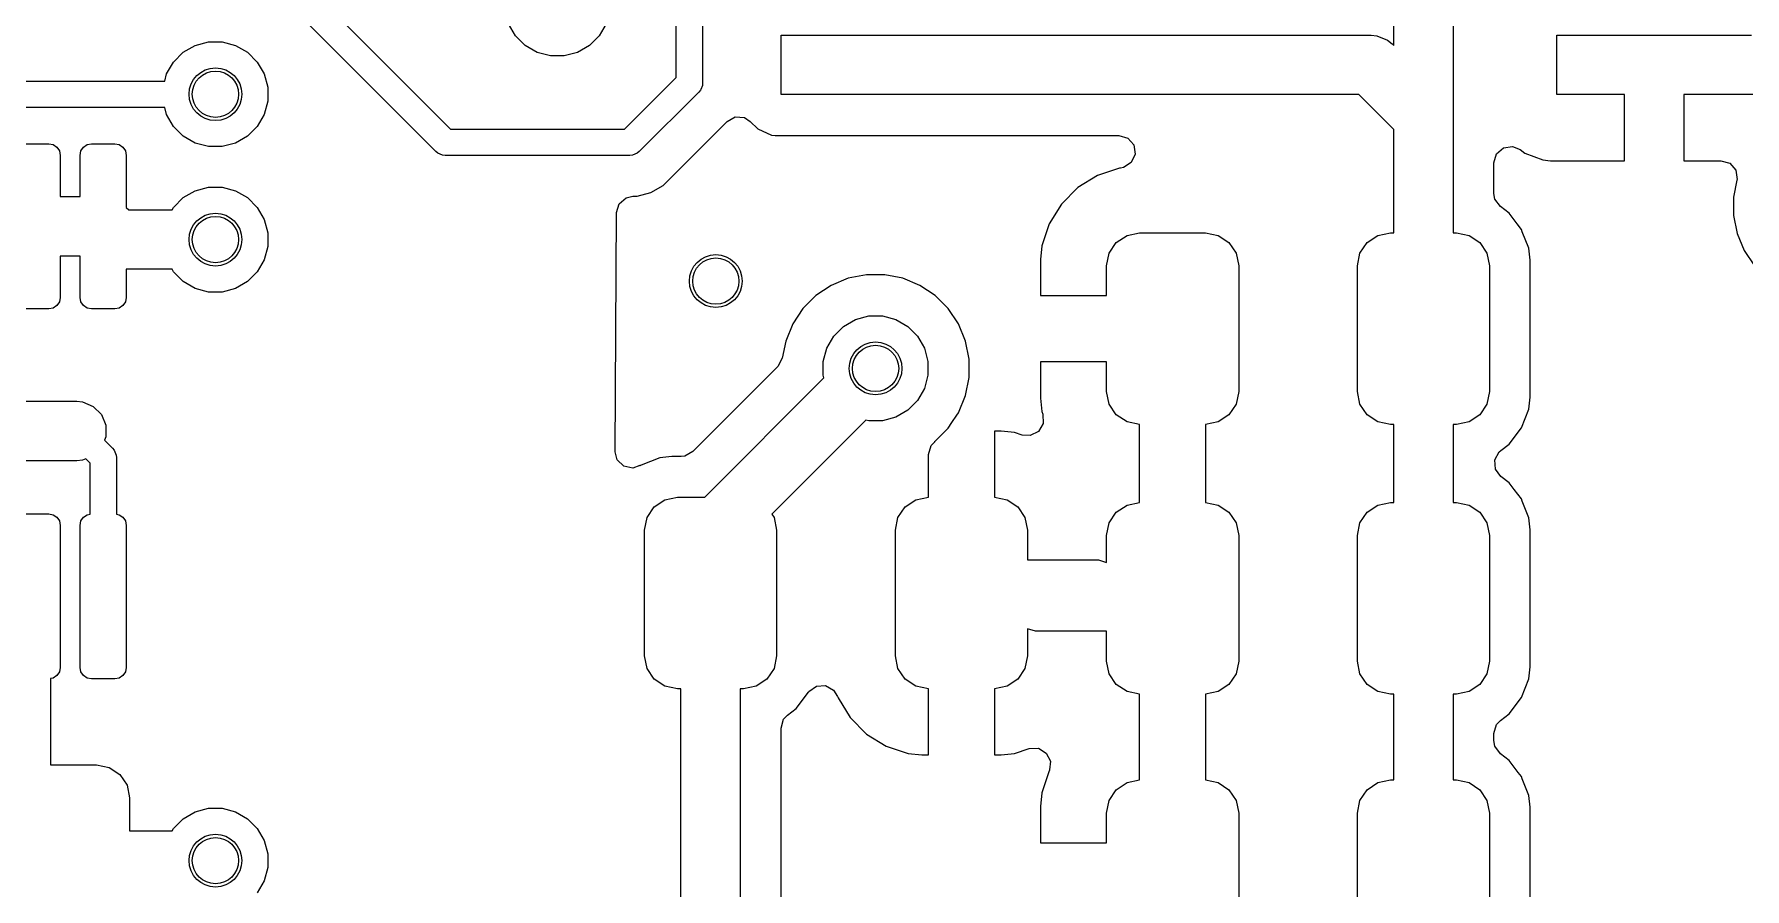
# Model space of a CAD drawing. Header units: inches. Extents: x 0.23 to 2.97, y 0.23 to 1.77.
# Drawn here: x 1.753 to 2.263, y 0.832 to 1.087 of the extents above; entities that cross this region are included whole.
import ezdxf

# ---------------------------------------------------------------- set-up
doc = ezdxf.new("R2010")
doc.units = ezdxf.units.IN
doc.header["$MEASUREMENT"] = 0
doc.layers.add('BLACK', color=250, linetype='CONTINUOUS')

msp = doc.modelspace()

# ---------------------------------------------------------------- linework, layer by layer
at = {"layer": 'BLACK', "linetype": 'CONTINUOUS'}
for p, q in [((2.15849, 1.08317), (2.15849, 1.23725)), ((2.1762, 1.19607), (2.1762, 1.06179)), ((1.94449, 1.07368), (1.94449, 1.10388)), ((1.95236, 1.10225), (1.95236, 1.07205)), ((1.83646, 1.09903), (1.87722, 1.05827)), ((1.87281, 1.05155), (1.83204, 1.09231)), ((1.89656, 1.08608), (1.89451, 1.08964)), ((1.9236, 1.08964), (1.92155, 1.08608)), ((1.7975, 1.08115), (1.80106, 1.0832)), ((1.80106, 1.0832), (1.80503, 1.08426)), ((1.80503, 1.08426), (1.80914, 1.08426)), ((1.80914, 1.08426), (1.81311, 1.0832)), ((1.81311, 1.0832), (1.81667, 1.08115)), ((1.89947, 1.08318), (1.89656, 1.08608)), ((1.90303, 1.08112), (1.89947, 1.08318)), ((1.91864, 1.08318), (1.91508, 1.08112)), ((1.92155, 1.08608), (1.91864, 1.08318)), ((1.97579, 1.06853), (1.97579, 1.08625)), ((1.97579, 1.08625), (2.03386, 1.08625)), ((2.03386, 1.08625), (2.15174, 1.08625)), ((2.15174, 1.08625), (2.15347, 1.08608)), ((2.15347, 1.08608), (2.15347, 1.08608)), ((2.15347, 1.08608), (2.15666, 1.08475)), ((2.15666, 1.08475), (2.15801, 1.08365)), ((2.15801, 1.08365), (2.15849, 1.08317)), ((2.20713, 1.06853), (2.20713, 1.08625)), ((2.20713, 1.08625), (2.2652, 1.08625)), ((1.79254, 1.07468), (1.79459, 1.07824)), ((1.79459, 1.07824), (1.7975, 1.08115)), ((1.81667, 1.08115), (1.81958, 1.07824)), ((1.81958, 1.07824), (1.82164, 1.07468)), ((1.907, 1.08006), (1.90303, 1.08112)), ((1.91111, 1.08006), (1.907, 1.08006)), ((1.91508, 1.08112), (1.91111, 1.08006)), ((1.74697, 1.07259), (1.79198, 1.07259)), ((1.79198, 1.07259), (1.79254, 1.07468)), ((1.82164, 1.07468), (1.8227, 1.07071)), ((1.92908, 1.05827), (1.94449, 1.07368)), ((1.95229, 1.07128), (1.9518, 1.07011)), ((1.95236, 1.07205), (1.95229, 1.07128)), ((1.8227, 1.0666), (1.82164, 1.06263)), ((1.8227, 1.07071), (1.8227, 1.0666)), ((1.95121, 1.06926), (1.93349, 1.05155)), ((1.9517, 1.06986), (1.95121, 1.06926)), ((1.9518, 1.07011), (1.9517, 1.06986)), ((2.00482, 1.06853), (1.97579, 1.06853)), ((2.14807, 1.06853), (2.00482, 1.06853)), ((2.15849, 1.05812), (2.14807, 1.06853)), ((2.2273, 1.06853), (2.20713, 1.06853)), ((2.2273, 1.04884), (2.2273, 1.06853)), ((2.28488, 1.06853), (2.24502, 1.06853)), ((2.24502, 1.06853), (2.24502, 1.04884)), ((1.79198, 1.06471), (1.74861, 1.06471)), ((1.79254, 1.06263), (1.79198, 1.06471)), ((1.79459, 1.05906), (1.79254, 1.06263)), ((1.82164, 1.06263), (1.81958, 1.05906)), ((1.95968, 1.06056), (1.96209, 1.06188)), ((1.96209, 1.06188), (1.96484, 1.06168)), ((1.96484, 1.06168), (1.96658, 1.06056)), ((2.1762, 1.06179), (2.1762, 1.02734)), ((1.7975, 1.05616), (1.79459, 1.05906)), ((1.80106, 1.0541), (1.7975, 1.05616)), ((1.81667, 1.05616), (1.81311, 1.0541)), ((1.81958, 1.05906), (1.81667, 1.05616)), ((1.87722, 1.05827), (1.92908, 1.05827)), ((1.94058, 1.04146), (1.95968, 1.06056)), ((1.96658, 1.06056), (1.96881, 1.05834)), ((1.96881, 1.05834), (1.97296, 1.0565)), ((1.97296, 1.0565), (1.97296, 1.0565)), ((1.97296, 1.0565), (1.97296, 1.0565)), ((1.97296, 1.0565), (1.97398, 1.05638)), ((1.97398, 1.05638), (2.00206, 1.05638)), ((2.00206, 1.05638), (2.07653, 1.05638)), ((2.07653, 1.05638), (2.07917, 1.05561)), ((2.15849, 1.02734), (2.15849, 1.05812)), ((1.75049, 1.05389), (1.75738, 1.05389)), ((1.75738, 1.05389), (1.7587, 1.05363)), ((1.7587, 1.05363), (1.75982, 1.05288)), ((1.75982, 1.05288), (1.76056, 1.05176)), ((1.76056, 1.05176), (1.76083, 1.05044)), ((1.76673, 1.05044), (1.76699, 1.05176)), ((1.76699, 1.05176), (1.76774, 1.05288)), ((1.76774, 1.05288), (1.76886, 1.05363)), ((1.76886, 1.05363), (1.77018, 1.05389)), ((1.77018, 1.05389), (1.77707, 1.05389)), ((1.77707, 1.05389), (1.77839, 1.05363)), ((1.77839, 1.05363), (1.7795, 1.05288)), ((1.7795, 1.05288), (1.78025, 1.05176)), ((1.78025, 1.05176), (1.78051, 1.05044)), ((1.80503, 1.05304), (1.80106, 1.0541)), ((1.80914, 1.05304), (1.80503, 1.05304)), ((1.81311, 1.0541), (1.80914, 1.05304)), ((1.8734, 1.05106), (1.87281, 1.05155)), ((1.87482, 1.05047), (1.8734, 1.05106)), ((1.9329, 1.05106), (1.93148, 1.05047)), ((1.93349, 1.05155), (1.9329, 1.05106)), ((2.07917, 1.05561), (2.08097, 1.05353)), ((2.08097, 1.05353), (2.08136, 1.05081)), ((2.18835, 1.04825), (2.18912, 1.05088)), ((2.18912, 1.05088), (2.1912, 1.05269)), ((2.1912, 1.05269), (2.19392, 1.05308)), ((2.19392, 1.05308), (2.19616, 1.05215)), ((2.19616, 1.05215), (2.1976, 1.05107)), ((2.1976, 1.05107), (2.1976, 1.05107)), ((2.1976, 1.05107), (2.2029, 1.0491)), ((1.76083, 1.05044), (1.76083, 1.03814)), ((1.76673, 1.03814), (1.76673, 1.05044)), ((1.78051, 1.05044), (1.78051, 1.03492)), ((1.87559, 1.05039), (1.87482, 1.05047)), ((1.93071, 1.05039), (1.87559, 1.05039)), ((1.93148, 1.05047), (1.93071, 1.05039)), ((2.07669, 1.04661), (2.07013, 1.04444)), ((2.07703, 1.04665), (2.07669, 1.04661)), ((2.07791, 1.04682), (2.07703, 1.04665)), ((2.08022, 1.04831), (2.07791, 1.04682)), ((2.08136, 1.05081), (2.08022, 1.04831)), ((2.18835, 1.03905), (2.18835, 1.04825)), ((2.2029, 1.0491), (2.2029, 1.0491)), ((2.2029, 1.0491), (2.20524, 1.04884)), ((2.20524, 1.04884), (2.20524, 1.04884)), ((2.20524, 1.04884), (2.2273, 1.04884)), ((2.24502, 1.04884), (2.25605, 1.04884)), ((2.25605, 1.04884), (2.25868, 1.04807)), ((2.25868, 1.04807), (2.26049, 1.04599)), ((2.26049, 1.04599), (2.26088, 1.04327)), ((1.80106, 1.03989), (1.80503, 1.04096)), ((1.80503, 1.04096), (1.80914, 1.04096)), ((1.80914, 1.04096), (1.81311, 1.03989)), ((1.93692, 1.03934), (1.94058, 1.04146)), ((2.06426, 1.04082), (2.05938, 1.03594)), ((2.07013, 1.04444), (2.06426, 1.04082)), ((2.07013, 1.04444), (2.07013, 1.04444)), ((2.26083, 1.04301), (2.25984, 1.03801)), ((2.26088, 1.04327), (2.26083, 1.04301)), ((1.76083, 1.03814), (1.76673, 1.03814)), ((1.79459, 1.03493), (1.7975, 1.03784)), ((1.7975, 1.03784), (1.80106, 1.03989)), ((1.81311, 1.03989), (1.81667, 1.03784)), ((1.81667, 1.03784), (1.81958, 1.03493)), ((1.92665, 1.03339), (1.92744, 1.03602)), ((1.92744, 1.03602), (1.92953, 1.03782)), ((1.92953, 1.03782), (1.93154, 1.03825)), ((1.93154, 1.03825), (1.93283, 1.03825)), ((1.93283, 1.03825), (1.93692, 1.03934)), ((1.93283, 1.03825), (1.93283, 1.03825)), ((2.05938, 1.03594), (2.05575, 1.03006)), ((2.18865, 1.03738), (2.18835, 1.03905)), ((2.19028, 1.03516), (2.18865, 1.03738)), ((2.25984, 1.03801), (2.25984, 1.03251)), ((1.78051, 1.03492), (1.78123, 1.0342)), ((1.78123, 1.0342), (1.79417, 1.0342)), ((1.79417, 1.0342), (1.79459, 1.03493)), ((1.81958, 1.03493), (1.82164, 1.03137)), ((1.82164, 1.03137), (1.8227, 1.0274)), ((1.92633, 0.96212), (1.92665, 1.03339)), ((2.19288, 1.03319), (2.19028, 1.03516)), ((2.19525, 1.03006), (2.19288, 1.03319)), ((2.19288, 1.03319), (2.19288, 1.03319)), ((2.19288, 1.03319), (2.19288, 1.03319)), ((2.25984, 1.03251), (2.26091, 1.02713)), ((1.8227, 1.0274), (1.8227, 1.02329)), ((2.05575, 1.03006), (2.05358, 1.02351)), ((2.05575, 1.03006), (2.05575, 1.03006)), ((2.07574, 1.02446), (2.07893, 1.02659)), ((2.07893, 1.02659), (2.0827, 1.02734)), ((2.0827, 1.02734), (2.10238, 1.02734)), ((2.10238, 1.02734), (2.10615, 1.02659)), ((2.10615, 1.02659), (2.10934, 1.02446)), ((2.15054, 1.02446), (2.15373, 1.02659)), ((2.15373, 1.02659), (2.1575, 1.02734)), ((2.1575, 1.02734), (2.15849, 1.02734)), ((2.1762, 1.02734), (2.17719, 1.02734)), ((2.17719, 1.02734), (2.18095, 1.02659)), ((2.18095, 1.02659), (2.18415, 1.02446)), ((2.19653, 1.02837), (2.19525, 1.03006)), ((2.1968, 1.0277), (2.19653, 1.02837)), ((2.19653, 1.02837), (2.19653, 1.02837)), ((2.19875, 1.02275), (2.1968, 1.0277)), ((2.26091, 1.02713), (2.26091, 1.02713)), ((2.26091, 1.02713), (2.26301, 1.02205)), ((1.76673, 1.02042), (1.76083, 1.02042)), ((1.76083, 1.02042), (1.76083, 1.00812)), ((1.76673, 1.00812), (1.76673, 1.02042)), ((1.8227, 1.02329), (1.82164, 1.01932)), ((2.05358, 1.02351), (2.05317, 1.01946)), ((2.05358, 1.02351), (2.05358, 1.02351)), ((2.07286, 1.0175), (2.0736, 1.02126)), ((2.0736, 1.02126), (2.07574, 1.02446)), ((2.10934, 1.02446), (2.11148, 1.02126)), ((2.11148, 1.02126), (2.11223, 1.0175)), ((2.14766, 1.0175), (2.14841, 1.02126)), ((2.14841, 1.02126), (2.15054, 1.02446)), ((2.18415, 1.02446), (2.18628, 1.02126)), ((2.18628, 1.02126), (2.18703, 1.0175)), ((2.19917, 1.01922), (2.19875, 1.02275)), ((2.26301, 1.02205), (2.26301, 1.02205)), ((2.26301, 1.02205), (2.26607, 1.01748)), ((1.79417, 1.01649), (1.78051, 1.01649)), ((1.78051, 1.01649), (1.78051, 1.00812)), ((1.79459, 1.01576), (1.79417, 1.01649)), ((1.7975, 1.01285), (1.79459, 1.01576)), ((1.81958, 1.01576), (1.81667, 1.01285)), ((1.82164, 1.01932), (1.81958, 1.01576)), ((2.05317, 1.01946), (2.05317, 1.00864)), ((2.07286, 1.00864), (2.07286, 1.0175)), ((2.11223, 1.0175), (2.11223, 0.98009)), ((2.14766, 0.98009), (2.14766, 1.0175)), ((2.18703, 1.0175), (2.18703, 0.98009)), ((2.19917, 0.97837), (2.19917, 1.01922)), ((1.80106, 1.0108), (1.7975, 1.01285)), ((1.80503, 1.00973), (1.80106, 1.0108)), ((1.81311, 1.0108), (1.80914, 1.00973)), ((1.81667, 1.01285), (1.81311, 1.0108)), ((1.99075, 1.0117), (1.98618, 1.00865)), ((1.99582, 1.01381), (1.99075, 1.0117)), ((1.99075, 1.0117), (1.99075, 1.0117)), ((2.00121, 1.01488), (1.99582, 1.01381)), ((1.99582, 1.01381), (1.99582, 1.01381)), ((2.00671, 1.01488), (2.00121, 1.01488)), ((2.00121, 1.01488), (2.00121, 1.01488)), ((2.01209, 1.01381), (2.00671, 1.01488)), ((2.00671, 1.01488), (2.00671, 1.01488)), ((2.01717, 1.0117), (2.01209, 1.01381)), ((2.01209, 1.01381), (2.01209, 1.01381)), ((2.02174, 1.00865), (2.01717, 1.0117)), ((2.01717, 1.0117), (2.01717, 1.0117)), ((1.7587, 1.00494), (1.75738, 1.00468)), ((1.75982, 1.00568), (1.7587, 1.00494)), ((1.76056, 1.0068), (1.75982, 1.00568)), ((1.76083, 1.00812), (1.76056, 1.0068)), ((1.76699, 1.0068), (1.76673, 1.00812)), ((1.76774, 1.00568), (1.76699, 1.0068)), ((1.76886, 1.00494), (1.76774, 1.00568)), ((1.77018, 1.00468), (1.76886, 1.00494)), ((1.77839, 1.00494), (1.77707, 1.00468)), ((1.7795, 1.00568), (1.77839, 1.00494)), ((1.78025, 1.0068), (1.7795, 1.00568)), ((1.78051, 1.00812), (1.78025, 1.0068)), ((1.80914, 1.00973), (1.80503, 1.00973)), ((1.98618, 1.00865), (1.98229, 1.00477)), ((1.98618, 1.00865), (1.98618, 1.00865)), ((2.02562, 1.00477), (2.02174, 1.00865)), ((2.02174, 1.00865), (2.02174, 1.00865)), ((2.05317, 1.00864), (2.07286, 1.00864)), ((1.75738, 1.00468), (1.75049, 1.00468)), ((1.77707, 1.00468), (1.77018, 1.00468)), ((1.97924, 1.0002), (1.97714, 0.99512)), ((1.98229, 1.00477), (1.97924, 1.0002)), ((1.97924, 1.0002), (1.97924, 1.0002)), ((1.98229, 1.00477), (1.98229, 1.00477)), ((1.99437, 0.99948), (1.99793, 1.00153)), ((1.99793, 1.00153), (2.0019, 1.0026)), ((2.0019, 1.0026), (2.00601, 1.0026)), ((2.00601, 1.0026), (2.00998, 1.00153)), ((2.00998, 1.00153), (2.01354, 0.99948)), ((2.02868, 1.0002), (2.02562, 1.00477)), ((2.02562, 1.00477), (2.02562, 1.00477)), ((2.03078, 0.99512), (2.02868, 1.0002)), ((2.02868, 1.0002), (2.02868, 1.0002)), ((2.02868, 1.0002), (2.02868, 1.0002)), ((1.97714, 0.99512), (1.97612, 0.99001)), ((1.97714, 0.99512), (1.97714, 0.99512)), ((1.98941, 0.99301), (1.99146, 0.99657)), ((1.99146, 0.99657), (1.99437, 0.99948)), ((2.01354, 0.99948), (2.01645, 0.99657)), ((2.01645, 0.99657), (2.01851, 0.99301)), ((2.03185, 0.98973), (2.03078, 0.99512)), ((1.97612, 0.99001), (1.97485, 0.98758)), ((1.98834, 0.98904), (1.98941, 0.99301)), ((2.01851, 0.99301), (2.01957, 0.98904)), ((2.03185, 0.98424), (2.03185, 0.98973)), ((1.97478, 0.98752), (1.94944, 0.96217)), ((1.97485, 0.98758), (1.97478, 0.98752)), ((1.98834, 0.98493), (1.98834, 0.98904)), ((1.98856, 0.98412), (1.98834, 0.98493)), ((2.01957, 0.98493), (2.01851, 0.98096)), ((2.01957, 0.98904), (2.01957, 0.98493)), ((2.07286, 0.98895), (2.05317, 0.98895)), ((2.05317, 0.98895), (2.05317, 0.97813)), ((2.07286, 0.98009), (2.07286, 0.98895)), ((1.95304, 0.9486), (1.98856, 0.98412)), ((2.01851, 0.98096), (2.01645, 0.9774)), ((2.03078, 0.97885), (2.03185, 0.98424)), ((2.0736, 0.97633), (2.07286, 0.98009)), ((2.11223, 0.98009), (2.11148, 0.97633)), ((2.14841, 0.97633), (2.14766, 0.98009)), ((2.18703, 0.98009), (2.18628, 0.97633)), ((1.72593, 0.97716), (1.76571, 0.97716)), ((1.76571, 0.97716), (1.76744, 0.97699)), ((1.76744, 0.97699), (1.77063, 0.97566)), ((1.77063, 0.97566), (1.77307, 0.97322)), ((2.01354, 0.97449), (2.00998, 0.97244)), ((2.01645, 0.9774), (2.01354, 0.97449)), ((2.02868, 0.97377), (2.03078, 0.97885)), ((2.05317, 0.97813), (2.05358, 0.97408)), ((2.07574, 0.97314), (2.0736, 0.97633)), ((2.11148, 0.97633), (2.10934, 0.97314)), ((2.15054, 0.97314), (2.14841, 0.97633)), ((2.18628, 0.97633), (2.18415, 0.97314)), ((2.19653, 0.96922), (2.19875, 0.97484)), ((2.19875, 0.97484), (2.19917, 0.97837)), ((1.77307, 0.97322), (1.7744, 0.97003)), ((1.7744, 0.97003), (1.7744, 0.96657)), ((2.00109, 0.97159), (1.97302, 0.94352)), ((2.0019, 0.97137), (2.00109, 0.97159)), ((2.00601, 0.97137), (2.0019, 0.97137)), ((2.00998, 0.97244), (2.00601, 0.97137)), ((2.02562, 0.9692), (2.02671, 0.97083)), ((2.02671, 0.97083), (2.02817, 0.97302)), ((2.02817, 0.97302), (2.02868, 0.97377)), ((2.02868, 0.97377), (2.02868, 0.97377)), ((2.05394, 0.97054), (2.05254, 0.96817)), ((2.05358, 0.97408), (2.05385, 0.97329)), ((2.05385, 0.97329), (2.05394, 0.97054)), ((2.07893, 0.971), (2.07574, 0.97314)), ((2.0827, 0.97025), (2.07893, 0.971)), ((2.0827, 0.94702), (2.0827, 0.97025)), ((2.10615, 0.971), (2.10238, 0.97025)), ((2.10238, 0.97025), (2.10238, 0.94702)), ((2.10934, 0.97314), (2.10615, 0.971)), ((2.15373, 0.971), (2.15054, 0.97314)), ((2.1575, 0.97025), (2.15373, 0.971)), ((2.15849, 0.97025), (2.1575, 0.97025)), ((2.15849, 0.94702), (2.15849, 0.97025)), ((2.17719, 0.97025), (2.1762, 0.97025)), ((2.1762, 0.97025), (2.1762, 0.94702)), ((2.18095, 0.971), (2.17719, 0.97025)), ((2.18415, 0.97314), (2.18095, 0.971)), ((2.19288, 0.9644), (2.19653, 0.96922)), ((1.7744, 0.96657), (1.77399, 0.96558)), ((1.77399, 0.96558), (1.77641, 0.96317)), ((2.02048, 0.96399), (2.02159, 0.96512)), ((2.02155, 0.96517), (2.02174, 0.96532)), ((2.02159, 0.96512), (2.02155, 0.96517)), ((2.02174, 0.96532), (2.0247, 0.96828)), ((2.02174, 0.96532), (2.02174, 0.96532)), ((2.0247, 0.96828), (2.02562, 0.9692)), ((2.04136, 0.96828), (2.03939, 0.96828)), ((2.03939, 0.96828), (2.03939, 0.9486)), ((2.0454, 0.96787), (2.04136, 0.96828)), ((2.04768, 0.96712), (2.0454, 0.96787)), ((2.0454, 0.96787), (2.0454, 0.96787)), ((2.05007, 0.96695), (2.04768, 0.96712)), ((2.05254, 0.96817), (2.05007, 0.96695)), ((2.19041, 0.96253), (2.19288, 0.9644)), ((1.76571, 0.95944), (1.72226, 0.95944)), ((1.76744, 0.95961), (1.76571, 0.95944)), ((1.76842, 0.96002), (1.76744, 0.95961)), ((1.76969, 0.95875), (1.76842, 0.96002)), ((1.77641, 0.96317), (1.7769, 0.96257)), ((1.7769, 0.96257), (1.77748, 0.96115)), ((1.77748, 0.96115), (1.77756, 0.96038)), ((1.77756, 0.96038), (1.77756, 0.94355)), ((1.92694, 0.95973), (1.92633, 0.96212)), ((1.9289, 0.9578), (1.92694, 0.95973)), ((1.93965, 0.96032), (1.93403, 0.9581)), ((1.94318, 0.96074), (1.93965, 0.96032)), ((1.93965, 0.96032), (1.93965, 0.96032)), ((1.94599, 0.96074), (1.94318, 0.96074)), ((1.94703, 0.96086), (1.94599, 0.96074)), ((1.94944, 0.96217), (1.94703, 0.96086)), ((2.01971, 0.96135), (2.02048, 0.96399)), ((2.01971, 0.9486), (2.01971, 0.96135)), ((2.1886, 0.95971), (2.18993, 0.96211)), ((2.18878, 0.95696), (2.1886, 0.95971)), ((2.18993, 0.96211), (2.19041, 0.96253)), ((1.76969, 0.94355), (1.76969, 0.95875)), ((1.93159, 0.95723), (1.9289, 0.9578)), ((1.93369, 0.95802), (1.93159, 0.95723)), ((1.93373, 0.95794), (1.93369, 0.95802)), ((1.93403, 0.9581), (1.93373, 0.95794)), ((2.19041, 0.95475), (2.18878, 0.95696)), ((2.19288, 0.95288), (2.19041, 0.95475)), ((2.19436, 0.95093), (2.19288, 0.95288)), ((2.19288, 0.95288), (2.19288, 0.95288)), ((2.19288, 0.95288), (2.19288, 0.95288)), ((2.19653, 0.94806), (2.19436, 0.95093)), ((1.93581, 0.94252), (1.93794, 0.94572)), ((1.93794, 0.94572), (1.94114, 0.94785)), ((1.94114, 0.94785), (1.9449, 0.9486)), ((1.9449, 0.9486), (1.95304, 0.9486)), ((2.01061, 0.94252), (2.01275, 0.94572)), ((2.01275, 0.94572), (2.01594, 0.94785)), ((2.01594, 0.94785), (2.01971, 0.9486)), ((2.03939, 0.9486), (2.04316, 0.94785)), ((2.04316, 0.94785), (2.04635, 0.94572)), ((2.04635, 0.94572), (2.04848, 0.94252)), ((2.0736, 0.94095), (2.07574, 0.94414)), ((2.07574, 0.94414), (2.07893, 0.94627)), ((2.07893, 0.94627), (2.0827, 0.94702)), ((2.10238, 0.94702), (2.10615, 0.94627)), ((2.10615, 0.94627), (2.10934, 0.94414)), ((2.10934, 0.94414), (2.11148, 0.94095)), ((2.14841, 0.94095), (2.15054, 0.94414)), ((2.15054, 0.94414), (2.15373, 0.94627)), ((2.15373, 0.94627), (2.1575, 0.94702)), ((2.1575, 0.94702), (2.15849, 0.94702)), ((2.1762, 0.94702), (2.17719, 0.94702)), ((2.17719, 0.94702), (2.18095, 0.94627)), ((2.18095, 0.94627), (2.18415, 0.94414)), ((2.18415, 0.94414), (2.18628, 0.94095)), ((2.1968, 0.94738), (2.19653, 0.94806)), ((2.19653, 0.94806), (2.19653, 0.94806)), ((2.19875, 0.94244), (2.1968, 0.94738)), ((1.75049, 0.94365), (1.75738, 0.94365)), ((1.75738, 0.94365), (1.7587, 0.94339)), ((1.7587, 0.94339), (1.75982, 0.94264)), ((1.75982, 0.94264), (1.76056, 0.94152)), ((1.76056, 0.94152), (1.76083, 0.94021)), ((1.76083, 0.94021), (1.76083, 0.89788)), ((1.76673, 0.94021), (1.76699, 0.94152)), ((1.76673, 0.89788), (1.76673, 0.94021)), ((1.76699, 0.94152), (1.76774, 0.94264)), ((1.76774, 0.94264), (1.76886, 0.94339)), ((1.76886, 0.94339), (1.76969, 0.94355)), ((1.77756, 0.94355), (1.77839, 0.94339)), ((1.77839, 0.94339), (1.7795, 0.94264)), ((1.7795, 0.94264), (1.78025, 0.94152)), ((1.78025, 0.94152), (1.78051, 0.94021)), ((1.78051, 0.94021), (1.78051, 0.89788)), ((1.93506, 0.93876), (1.93581, 0.94252)), ((1.93506, 0.90135), (1.93506, 0.93876)), ((1.97302, 0.94352), (1.97368, 0.94252)), ((1.97368, 0.94252), (1.97443, 0.93876)), ((1.97443, 0.93876), (1.97443, 0.90135)), ((2.00986, 0.93876), (2.01061, 0.94252)), ((2.00986, 0.90135), (2.00986, 0.93876)), ((2.04848, 0.94252), (2.04923, 0.93876)), ((2.04923, 0.93876), (2.04923, 0.9299)), ((2.07286, 0.93718), (2.0736, 0.94095)), ((2.11148, 0.94095), (2.11223, 0.93718)), ((2.14766, 0.93718), (2.14841, 0.94095)), ((2.18628, 0.94095), (2.18703, 0.93718)), ((2.19917, 0.9389), (2.19875, 0.94244)), ((2.19917, 0.90087), (2.19917, 0.9389)), ((2.07286, 0.92919), (2.07286, 0.93718)), ((2.11223, 0.93718), (2.11223, 0.89978)), ((2.14766, 0.89978), (2.14766, 0.93718)), ((2.18703, 0.93718), (2.18703, 0.89978)), ((2.04923, 0.9299), (2.07044, 0.9299)), ((2.07044, 0.9299), (2.07286, 0.92919)), ((2.05165, 0.90864), (2.04923, 0.90935)), ((2.04923, 0.90935), (2.04923, 0.90135)), ((2.07286, 0.90864), (2.05165, 0.90864)), ((2.07286, 0.89978), (2.07286, 0.90864)), ((1.76083, 0.89788), (1.76056, 0.89657)), ((1.76699, 0.89657), (1.76673, 0.89788)), ((1.78051, 0.89788), (1.78025, 0.89657)), ((1.93581, 0.89759), (1.93506, 0.90135)), ((1.97443, 0.90135), (1.97368, 0.89759)), ((2.01061, 0.89759), (2.00986, 0.90135)), ((2.04923, 0.90135), (2.04848, 0.89759)), ((2.0736, 0.89601), (2.07286, 0.89978)), ((2.11223, 0.89978), (2.11148, 0.89601)), ((2.14841, 0.89601), (2.14766, 0.89978)), ((2.18703, 0.89978), (2.18628, 0.89601)), ((2.19875, 0.89452), (2.19917, 0.89806)), ((2.19917, 0.89806), (2.19917, 0.90087)), ((1.7587, 0.8947), (1.75787, 0.89454)), ((1.75787, 0.89454), (1.75787, 0.86885)), ((1.75982, 0.89545), (1.7587, 0.8947)), ((1.76056, 0.89657), (1.75982, 0.89545)), ((1.76774, 0.89545), (1.76699, 0.89657)), ((1.76886, 0.8947), (1.76774, 0.89545)), ((1.77018, 0.89444), (1.76886, 0.8947)), ((1.77707, 0.89444), (1.77018, 0.89444)), ((1.77839, 0.8947), (1.77707, 0.89444)), ((1.7795, 0.89545), (1.77839, 0.8947)), ((1.78025, 0.89657), (1.7795, 0.89545)), ((1.93794, 0.89439), (1.93581, 0.89759)), ((1.94114, 0.89226), (1.93794, 0.89439)), ((1.97155, 0.89439), (1.96835, 0.89226)), ((1.97368, 0.89759), (1.97155, 0.89439)), ((2.01275, 0.89439), (2.01061, 0.89759)), ((2.01594, 0.89226), (2.01275, 0.89439)), ((2.04635, 0.89439), (2.04316, 0.89226)), ((2.04848, 0.89759), (2.04635, 0.89439)), ((2.07574, 0.89282), (2.0736, 0.89601)), ((2.07893, 0.89069), (2.07574, 0.89282)), ((2.10934, 0.89282), (2.10615, 0.89069)), ((2.11148, 0.89601), (2.10934, 0.89282)), ((2.15054, 0.89282), (2.14841, 0.89601)), ((2.15373, 0.89069), (2.15054, 0.89282)), ((2.18415, 0.89282), (2.18095, 0.89069)), ((2.18628, 0.89601), (2.18415, 0.89282)), ((2.19653, 0.8889), (2.19875, 0.89452)), ((1.9449, 0.89151), (1.94114, 0.89226)), ((1.94589, 0.89151), (1.9449, 0.89151)), ((1.94589, 0.75187), (1.94589, 0.89151)), ((1.96459, 0.89151), (1.9636, 0.89151)), ((1.9636, 0.89151), (1.9636, 0.75187)), ((1.96835, 0.89226), (1.96459, 0.89151)), ((1.98028, 0.88566), (1.98393, 0.89048)), ((1.98393, 0.89048), (1.98408, 0.89067)), ((1.98393, 0.89048), (1.98393, 0.89048)), ((1.98408, 0.89067), (1.9863, 0.89231)), ((1.9863, 0.89231), (1.98904, 0.89249)), ((1.98904, 0.89249), (1.99145, 0.89115)), ((1.99145, 0.89115), (1.99261, 0.88926)), ((1.99261, 0.88926), (1.99276, 0.88879)), ((1.99276, 0.88879), (1.99276, 0.88879)), ((1.99276, 0.88879), (1.99639, 0.88292)), ((2.01971, 0.89151), (2.01594, 0.89226)), ((2.01971, 0.87183), (2.01971, 0.89151)), ((2.04316, 0.89226), (2.03939, 0.89151)), ((2.03939, 0.89151), (2.03939, 0.87183)), ((2.0827, 0.88994), (2.07893, 0.89069)), ((2.0827, 0.86435), (2.0827, 0.88994)), ((2.10615, 0.89069), (2.10238, 0.88994)), ((2.10238, 0.88994), (2.10238, 0.86435)), ((2.1575, 0.88994), (2.15373, 0.89069)), ((2.15849, 0.88994), (2.1575, 0.88994)), ((2.15849, 0.86435), (2.15849, 0.88994)), ((2.17719, 0.88994), (2.1762, 0.88994)), ((2.1762, 0.88994), (2.1762, 0.86435)), ((2.18095, 0.89069), (2.17719, 0.88994)), ((2.19288, 0.88409), (2.19653, 0.8889)), ((1.97652, 0.88244), (1.97768, 0.88369)), ((1.97768, 0.88369), (1.98028, 0.88566)), ((1.99639, 0.88292), (2.00127, 0.87804)), ((2.19028, 0.88211), (2.19288, 0.88409)), ((1.97575, 0.8798), (1.97652, 0.88244)), ((1.97575, 0.76847), (1.97575, 0.8798)), ((2.00127, 0.87804), (2.00714, 0.87441)), ((2.18835, 0.87822), (2.18912, 0.88086)), ((2.18835, 0.87606), (2.18835, 0.87822)), ((2.18912, 0.88086), (2.19028, 0.88211)), ((2.00714, 0.87441), (2.00714, 0.87441)), ((2.00714, 0.87441), (2.01369, 0.87224)), ((2.0454, 0.87224), (2.04976, 0.87368)), ((2.04976, 0.87368), (2.05251, 0.87378)), ((2.05251, 0.87378), (2.05487, 0.87237)), ((2.05487, 0.87237), (2.0561, 0.86991)), ((2.18865, 0.87438), (2.18835, 0.87606)), ((2.19028, 0.87217), (2.18865, 0.87438)), ((1.75787, 0.86885), (1.77165, 0.86885)), ((1.77165, 0.86885), (1.77542, 0.8681)), ((1.77542, 0.8681), (1.77861, 0.86597)), ((2.01369, 0.87224), (2.01369, 0.87224)), ((2.01369, 0.87224), (2.01774, 0.87183)), ((2.01774, 0.87183), (2.01971, 0.87183)), ((2.01971, 0.87183), (2.01971, 0.87183)), ((2.03939, 0.87183), (2.04136, 0.87183)), ((2.04136, 0.87183), (2.0454, 0.87224)), ((2.04136, 0.87183), (2.04136, 0.87183)), ((2.05584, 0.86734), (2.0558, 0.86722)), ((2.0558, 0.86722), (2.0558, 0.86717)), ((2.0561, 0.86991), (2.05582, 0.86735)), ((2.05582, 0.86735), (2.05584, 0.86734)), ((2.19288, 0.8702), (2.19028, 0.87217)), ((2.19561, 0.8666), (2.19288, 0.8702)), ((2.19288, 0.8702), (2.19288, 0.8702)), ((2.19288, 0.8702), (2.19288, 0.8702)), ((1.77861, 0.86597), (1.78075, 0.86277)), ((1.78075, 0.86277), (1.7815, 0.85901)), ((2.05576, 0.86709), (2.05358, 0.86052)), ((2.0558, 0.86717), (2.05576, 0.86709)), ((2.07574, 0.86146), (2.07893, 0.8636)), ((2.07893, 0.8636), (2.0827, 0.86435)), ((2.10238, 0.86435), (2.10615, 0.8636)), ((2.10615, 0.8636), (2.10934, 0.86146)), ((2.15054, 0.86146), (2.15373, 0.8636)), ((2.15373, 0.8636), (2.1575, 0.86435)), ((2.1575, 0.86435), (2.15849, 0.86435)), ((2.1762, 0.86435), (2.17719, 0.86435)), ((2.17719, 0.86435), (2.18095, 0.8636)), ((2.18095, 0.8636), (2.18415, 0.86146)), ((2.19653, 0.86538), (2.19561, 0.8666)), ((2.1968, 0.8647), (2.19653, 0.86538)), ((2.19653, 0.86538), (2.19653, 0.86538)), ((2.19797, 0.86173), (2.1968, 0.8647)), ((1.7815, 0.85901), (1.7815, 0.84916)), ((2.05358, 0.86052), (2.05317, 0.85647)), ((2.05358, 0.86052), (2.05358, 0.86052)), ((2.07286, 0.8545), (2.0736, 0.85827)), ((2.0736, 0.85827), (2.07574, 0.86146)), ((2.10934, 0.86146), (2.11148, 0.85827)), ((2.11148, 0.85827), (2.11223, 0.8545)), ((2.14766, 0.8545), (2.14841, 0.85827)), ((2.14841, 0.85827), (2.15054, 0.86146)), ((2.18415, 0.86146), (2.18628, 0.85827)), ((2.18628, 0.85827), (2.18703, 0.8545)), ((2.19875, 0.85976), (2.19797, 0.86173)), ((2.19917, 0.85623), (2.19875, 0.85976)), ((1.79459, 0.84989), (1.7975, 0.8528)), ((1.7975, 0.8528), (1.80106, 0.85485)), ((1.80106, 0.85485), (1.80503, 0.85592)), ((1.80503, 0.85592), (1.80914, 0.85592)), ((1.80914, 0.85592), (1.81311, 0.85485)), ((1.81311, 0.85485), (1.81667, 0.8528)), ((1.81667, 0.8528), (1.81958, 0.84989)), ((2.05317, 0.85647), (2.05317, 0.84565)), ((2.07286, 0.84565), (2.07286, 0.8545)), ((2.11223, 0.8545), (2.11223, 0.8171)), ((2.14766, 0.8171), (2.14766, 0.8545)), ((2.18703, 0.8545), (2.18703, 0.8171)), ((2.19917, 0.81538), (2.19917, 0.85623)), ((1.7815, 0.84916), (1.79417, 0.84916)), ((1.79417, 0.84916), (1.79459, 0.84989)), ((1.81958, 0.84989), (1.82164, 0.84633)), ((1.82164, 0.84633), (1.8227, 0.84236)), ((1.8227, 0.84236), (1.8227, 0.83825)), ((2.05317, 0.84565), (2.07286, 0.84565)), ((1.8227, 0.83825), (1.82164, 0.83428)), ((1.82164, 0.83428), (1.81958, 0.83072))]:
    msp.add_line(p, q, dxfattribs=at)
at = {"layer": 'BLACK'}
for centre in [(1.80709, 1.06865), (1.80709, 1.02534), (1.9563, 1.01299), (2.00396, 0.98698), (1.80709, 0.84031)]:
    msp.add_circle(centre, 0.00787, dxfattribs=at)
at = {"layer": 'WHITE'}
for centre in [(1.80709, 1.06865), (1.80709, 1.02534), (1.9563, 1.01299), (2.00396, 0.98698), (1.80709, 0.84031)]:
    msp.add_circle(centre, 0.00689, dxfattribs=at)

doc.saveas('drawing.dxf')
